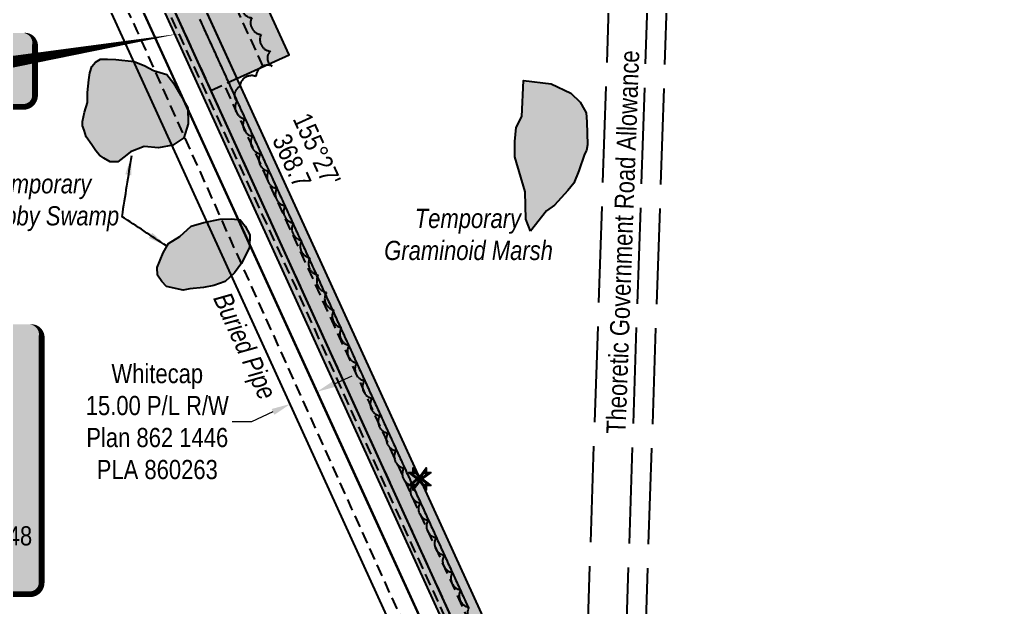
# Model space of a CAD drawing. Extents: x 347027 to 353466, y 6157949 to 6165050.
# Drawn here: x 350198 to 350711, y 6160237 to 6160543 of the extents above; entities that cross this region are included whole.
import ezdxf
from ezdxf.enums import TextEntityAlignment as Align

# ---------------------------------------------------------------- set-up
doc = ezdxf.new("R2010")
doc.units = 0
doc.header["$LTSCALE"] = 5
doc.header["$PDSIZE"] = 20
for name, pattern in [('0', [1, 1, 0]), ('foc-UNSURVEYED', [12.5, 10, -2.5]), ('HIDDEN2', [1.875, 1.25, -0.625]), ('PHANTOM', [25, 12.5, -2.5, 2.5, -2.5, 2.5, -2.5]), ('UG_PIPE', [1.875, 1.25, -0.625])]:
    doc.linetypes.add(name, pattern=pattern)
doc.layers.get('Defpoints').update_dxf_attribs({"color": 9})
for name, color, linetype in [('AS-PIPE-UG', 44, 'UG_PIPE'), ('AS-PIPE-UG-T', 44, 'Continuous'), ('AS-SURFACE IMPACT', 7, 'Continuous'), ('C-RW', 13, 'Continuous'), ('F-RW', 190, 'Continuous'), ('L-BD', 7, 'Continuous'), ('L-MON', 1, 'Continuous'), ('L-ROAD-T', 7, 'Continuous'), ('L-USEC', 7, 'foc-UNSURVEYED'), ('P-PROPOSED', 10, 'Continuous'), ('P-PROPOSED-H', 21, 'Continuous'), ('P-TEMP-BLOCKS', 250, 'Continuous'), ('P-TEMP-H', 41, 'Continuous'), ('P-TEMP_LOG DECK', 46, 'Continuous'), ('P-WORKAREA', 113, 'Continuous'), ('P-WORKAREA-H', 111, 'Continuous'), ('T-BUSH', 110, '0'), ('T-EXISTING TFA', 220, 'HIDDEN2'), ('WETLAND', 143, 'Continuous'), ('WETLAND - SWAMP - H', 8, 'PHANTOM'), ('WETLAND-T', 146, 'Continuous')]:
    doc.layers.add(name, color=color, linetype=linetype)
doc.layers.add('F-RW-T', color=190, linetype='Continuous', lineweight=9)
doc.layers.add('WETLAND MARSH -H', color=152, linetype='PHANTOM', true_color=0x005ebd)
doc.styles.add('80', font='ARIALN.TTF', dxfattribs={"height": 10})
doc.styles.add('80CG', font='ARIALN.TTF', dxfattribs={"height": 10})
doc.styles.add('80L', font='ARIALN.TTF', dxfattribs={"height": 10})
doc.styles.add('BOLD', font='ARIALNB.TTF')
doc.dimstyles.new('Compass 5 000', dxfattribs={"dimscale": 5, "dimtxt": 9, "dimasz": 2, "dimexe": 0.2, "dimexo": 0.0625, "dimgap": 0.5, "dimtad": 0, "dimtih": 1, "dimtoh": 1, "dimzin": 0, "dimdsep": 46, "dimtxsty": '80CG', "dimcen": 0.1, "dimse1": 1, "dimse2": 1, "dimclrd": 256, "dimclrt": 256, "dimaunit": 1, "dimadec": 4, "dimazin": 0, "dimtfac": 0.06, "dimtofl": 0, "dimtmove": 0, "dimatfit": 1, "dimfxl": 0.2, "dimtolj": 1, "dimtzin": 0, "dimlwd": -1, "dimarcsym": 0})

# ---------------------------------------------------------------- blocks, each defined once
blk = doc.blocks.new('*U41')
h = blk.add_hatch(color=255)
edge = h.paths.add_edge_path()
edge.add_line((-189, -71), (189, -71))
edge.add_arc((189, -65), 6, 270, 360)
edge.add_line((195, -65), (195, 63.5))
edge.add_arc((189, 63.5), 6, 0, 90)
edge.add_line((189, 69.5), (-189, 69.5))
edge.add_arc((-189, 63.5), 6, 90, 180)
edge.add_line((-195, 63.5), (-195, -65))
edge.add_arc((-189, -65), 6, 180, 270)
at = {"color": 44, "flags": 128}
blk.add_lwpolyline([(-189, -71, 3, 3, 0), (189, -71, 3, 3, 0.414214), (195, -65, 3, 3, 0), (195, 63.5, 3, 0, 0.414214), (189, 69.5, 0, 0, 0), (-189, 69.5, 0, 0, 0.414214), (-195, 63.5, 0, 0, 0), (-195, -65, 0, 3, 0.414214)], format="xyseb", close=True, dxfattribs=at)
at = {"color": 44, "style": '80'}
blk.add_attdef('ENTER_TEXT_001', (-35.99, -5), '', height=10, dxfattribs=at)
blk = doc.blocks.new('*D76')
at = {"layer": 'Defpoints', "color": 0, "transparency": 16777216}
for p in [(350339.38, 6160343.3), (350379.61, 6160291.84), (350365.75, 6160285.51)]:
    blk.add_point(p, dxfattribs=at)
at = {"layer": 'F-RW-T', "transparency": 16777216}
for p, q in [((350362.34, 6160353.78), (350371.43, 6160357.93)), ((350330.28, 6160339.15), (350319.1, 6160334.05)), ((350319.1, 6160334.05), (350309.1, 6160334.05))]:
    blk.add_line(p, q, dxfattribs=at)
for points in [[(350361.64, 6160355.29), (350363.03, 6160352.26), (350353.24, 6160349.63)], [(350329.59, 6160340.66), (350330.97, 6160337.63), (350339.38, 6160343.3)]]:
    blk.add_solid(points, dxfattribs=at)
at = {"layer": 'F-RW-T', "transparency": 16777216, "insert": (350270.02, 6160334.05), "char_height": 10, "attachment_point": 5, "style": '80CG'}
blk.add_mtext('\\A1;Whitecap\\P15.00 P/L R/W\\PPlan 862 1446\\PPLA 860263', dxfattribs=at)
blk = doc.blocks.new('TEMP')
h = blk.add_hatch(color=255)
h.dxf.hatch_style = 1
h.paths.add_polyline_path([(-1.15, -0.67), (-0.67, -0.67), (-0.67, -1.15), (0, -0.25), (0.67, -1.15), (0.67, -0.67), (1.15, -0.67), (0.25, 0), (1.15, 0.67), (0.67, 0.67), (0.67, 1.15), (0, 0.25), (-0.67, 1.15), (-0.67, 0.67), (-1.15, 0.67), (-0.25, 0)])
h = blk.add_hatch(color=1)
h.dxf.hatch_style = 1
h.paths.add_polyline_path([(-0.06, 0), (0.57, -0.85), (0.57, -0.36), (0, 0.06), (-0.85, -0.57), (-0.36, -0.57), (0.06, 0), (-0.57, 0.85), (-0.57, 0.36), (0, -0.06), (0.85, 0.57), (0.36, 0.57)])
at = {"color": 1}
for p, q in [((-0.08, 0), (0.08, 0)), ((0, 0.08), (0, -0.08))]:
    blk.add_line(p, q, dxfattribs=at)
at = {"color": 255, "flags": 128}
blk.add_lwpolyline([(-0.25, 0), (-1.15, 0.67), (-0.67, 0.67), (-0.67, 1.15), (0, 0.25), (0.67, 1.15), (0.67, 0.67), (1.15, 0.67), (0.25, 0), (1.15, -0.67), (0.67, -0.67), (0.67, -1.15), (0, -0.25), (-0.67, -1.15), (-0.67, -0.67), (-1.15, -0.67)], close=True, dxfattribs=at)
at = {"color": 1, "flags": 128}
blk.add_lwpolyline([(-0.08, 0), (-0.85, 0.57), (-0.57, 0.57), (-0.57, 0.85), (0, 0.08), (0.57, 0.85), (0.57, 0.57), (0.85, 0.57), (0.08, 0), (0.85, -0.57), (0.57, -0.57), (0.57, -0.85), (0, -0.08), (-0.57, -0.85), (-0.57, -0.57), (-0.85, -0.57)], close=True, dxfattribs=at)
blk = doc.blocks.new('*U201')
h = blk.add_hatch(color=111)
edge = h.paths.add_edge_path()
edge.add_line((-26.5, -20), (26.5, -20))
edge.add_arc((26.5, -14), 6, 270, 360)
edge.add_line((32.5, -14), (32.5, 12.5))
edge.add_arc((26.5, 12.5), 6, 0, 90)
edge.add_line((26.5, 18.5), (-26.5, 18.5))
edge.add_arc((-26.5, 12.5), 6, 90, 180)
edge.add_line((-32.5, 12.5), (-32.5, -14))
edge.add_arc((-26.5, -14), 6, 180, 270)
at = {"flags": 128}
blk.add_lwpolyline([(107.53, 18.07, 0, 7.5, 0), (0, 0, 0, 0, 0)], format="xyseb", dxfattribs=at)
at = {"color": 250, "flags": 128}
blk.add_lwpolyline([(-26.5, -20, 3, 3, 0), (26.5, -20, 3, 3, 0.414214), (32.5, -14, 3, 3, 0), (32.5, 12.5, 3, 0, 0.414214), (26.5, 18.5, 0, 0, 0), (-26.5, 18.5, 0, 0, 0.414214), (-32.5, 12.5, 0, 0, 0), (-32.5, -14, 0, 3, 0.414214)], format="xyseb", close=True, dxfattribs=at)
at = {"color": 250}
for tag, p, height, style in [('TEMP_AREA_W1_001', (-9.21, 2.24), 12, 'BOLD'), ('ENTER_TEXT_001', (-30.66, -12.47), 9, '80')]:
    blk.add_attdef(tag, p, '', height=height, dxfattribs=dict(at, style=style))

msp = doc.modelspace()

# ---------------------------------------------------------------- hatches: boundary and pattern name
at = {"layer": 'P-PROPOSED-H'}
h = msp.add_hatch(color=256, dxfattribs=at)
h.dxf.hatch_style = 1
h.paths.add_polyline_path([(349071.588, 6164537.694), (349086.575, 6164537.171), (349067.314, 6163985.307), (349085.005, 6163919), (349074.357, 6163607.538), (349069.582, 6163389.634), (349063.657, 6163274.078), (349041.711, 6163211.971), (349031.091, 6162819.545), (349019.053, 6162769.819), (349000.85, 6162239.091), (348984.963, 6162181.488), (349042.785, 6162018.632), (349032.946, 6161574.903), (349373.228, 6160914.377), (349533.941, 6160881.02), (349622.67, 6160762.612), (349747.609, 6160761.905), (349747.777, 6160766.903), (350146.773, 6160764.643), (350196.848, 6160654.939), (350246.79, 6160654.571), (350406.69, 6160304.187), (350602.109, 6159876.003), (350612.691, 6159864.849), (350870.169, 6159300.714), (351063.137, 6158877.92), (351095.812, 6158809.66), (351136.641, 6158724.366), (351202.148, 6158592.506), (351209.757, 6158577.19), (351214.263, 6158567.999), (351285.68, 6158421.816), (351300.183, 6158379.243), (351284.161, 6158379.77), (351271.791, 6158416.084), (351212.911, 6158501.531), (351199.18, 6158531.605), (351197.229, 6158568.702), (351081.021, 6158802.618), (350856.526, 6159294.487), (350600.089, 6159856.344), (350589.506, 6159867.498), (350393.255, 6160298.066), (350237.261, 6160639.645), (350187.153, 6160640.014), (350137.389, 6160749.7), (349762.275, 6160751.824), (349762.107, 6160746.826), (349615.136, 6160747.659), (349525.341, 6160867.49), (349363.174, 6160901.148), (349017.87, 6161571.424), (349027.731, 6162016.21), (348969.25, 6162180.921), (348985.923, 6162241.373), (349004.119, 6162771.861), (349016.143, 6162821.534), (349026.784, 6163214.739), (349048.792, 6163277.021), (349054.595, 6163390.182), (349059.366, 6163607.958), (349069.942, 6163917.287), (349052.25, 6163983.598), (349071.588, 6164537.694), (349086.575, 6164537.171)])
at = {"layer": 'P-TEMP-H'}
h = msp.add_hatch(color=256, dxfattribs=at)
h.dxf.hatch_style = 1
h.paths.add_polyline_path([(350311.468, 6160512.805), (350338.675, 6160525.23), (350313.757, 6160579.795), (350286.594, 6160567.39)])
at = {"layer": 'P-WORKAREA-H'}
h = msp.add_hatch(color=256, dxfattribs=at)
h.dxf.hatch_style = 1
h.paths.add_polyline_path([(350206.162, 6160634.875), (350234.048, 6160634.646), (350585.304, 6159864.664), (350590.851, 6159858.818), (350591.826, 6159858.767), (350600.089, 6159856.344), (350589.506, 6159867.498), (350237.261, 6160639.645), (350203.872, 6160639.891)])
at = {"layer": 'WETLAND - SWAMP - H', "transparency": 33554483}
h = msp.add_hatch(color=256, dxfattribs=at)
h.dxf.hatch_style = 1
h.paths.add_polyline_path([(350263.255, 6160477.339), (350256.165, 6160474.553), (350254.2, 6160473.063), (350249.428, 6160469.484), (350245.416, 6160469.368), (350242.206, 6160471.283), (350239.864, 6160472.936), (350238.079, 6160475.179), (350235.982, 6160478.274), (350232.992, 6160482.489), (350232.033, 6160485.903), (350231.108, 6160488.171), (350231.042, 6160490.463), (350232.047, 6160495.368), (350233.626, 6160500.289), (350233.764, 6160505.456), (350234.434, 6160512.071), (350234.9, 6160515.813), (350235.955, 6160518.998), (350237.895, 6160521.349), (350240.432, 6160522.856), (350244.158, 6160522.963), (350248.464, 6160522.801), (350257.962, 6160521.64), (350263.473, 6160519.505), (350268.132, 6160517.058), (350275.076, 6160514.964), (350278.655, 6160510.191), (350282.276, 6160503.986), (350285.904, 6160497.494), (350286.144, 6160489.184), (350283.771, 6160481.946), (350278.148, 6160478.055), (350270.73, 6160476.694)])
h = msp.add_hatch(color=256, dxfattribs=at)
h.dxf.hatch_style = 1
h.paths.add_polyline_path([(350281.812, 6160430.552), (350287.681, 6160435.884), (350294.222, 6160437.793), (350302.778, 6160439.474), (350308.795, 6160439.647), (350313.11, 6160439.198), (350315.789, 6160435.834), (350318.213, 6160431.315), (350318.108, 6160425.002), (350314.041, 6160416.855), (350310.178, 6160411.581), (350305.431, 6160407.142), (350299.471, 6160404.963), (350294.051, 6160403.946), (350286.903, 6160403.166), (350283.481, 6160402.494), (350274.818, 6160404.539), (350272.451, 6160407.052), (350270.06, 6160410.424), (350269.944, 6160414.436), (350273.168, 6160421.986), (350275.893, 6160426.94)])
at = {"layer": 'WETLAND MARSH -H', "transparency": 33554483}
h = msp.add_hatch(color=256, dxfattribs=at)
h.dxf.hatch_style = 1
h.paths.add_polyline_path([(350464.426, 6160433.236), (350461.951, 6160439.474), (350461.538, 6160453.802), (350456.138, 6160472.002), (350456.193, 6160480.034), (350456.846, 6160487.223), (350459.833, 6160493.045), (350460.729, 6160511.713), (350475.115, 6160510.12), (350485.293, 6160505.251), (350490.305, 6160500.52), (350492.427, 6160496.566), (350493.336, 6160494.871), (350493.755, 6160490.294), (350494.102, 6160478.259), (350493.611, 6160475.377), (350492.523, 6160473.338), (350489.619, 6160464.65), (350486.935, 6160458.263), (350483.89, 6160454.447), (350476.941, 6160446.79), (350472.725, 6160443.8)])

# ---------------------------------------------------------------- linework, layer by layer
at = {"layer": 'AS-PIPE-UG', "flags": 128}
for points in [[(350606.233, 6159822.139), (350581.856, 6159876.103), (350566.294, 6159911.063), (350525.485, 6160000.319), (350489.242, 6160081.675), (350451.621, 6160162.819), (350393.162, 6160290.907), (350342.291, 6160403.923), (350307.912, 6160478.514), (350271.854, 6160556.687), (350225.734, 6160657.228), (350183.694, 6160750.235), (350178.989, 6160760.653), (350176.652, 6160765.131), (350174.165, 6160767.084), (350169.149, 6160767.253), (350159.026, 6160766.921), (350131.252, 6160766.156), (350038.434, 6160766.884), (349962.199, 6160767.153), (349911.572, 6160767.319), (349821.111, 6160768.301), (349768.205, 6160768.17), (349704.173, 6160766.324), (349645.277, 6160766.557), (349615.536, 6160766.894), (349602.678, 6160766.995), (349595.354, 6160767.123), (349591.057, 6160767.235), (349585.535, 6160768.048), (349582.122, 6160772.777), (349574.905, 6160783.175), (349560.098, 6160802.908), (349541.923, 6160826.232), (349527.078, 6160845.883), (349522.007, 6160852.699), (349517.984, 6160857.478), (349509.628, 6160859.383), (349501.753, 6160861.328), (349458.035, 6160870.269), (349397.689, 6160882.358), (349372.382, 6160887.911), (349363.03, 6160889.734), (349359.052, 6160890.461), (349355.841, 6160893.738), (349350.972, 6160902.952), (349326.169, 6160951.045), (349297.167, 6161008.625), (349263.323, 6161077.612), (349237.273, 6161132.678), (349206.647, 6161191.52), (349124.944, 6161351.368), (349033.772, 6161527.891), (349019.97, 6161555.459), (349012.16, 6161570.787), (349010.934, 6161579.501), (349012.873, 6161640.399), (349016.169, 6161754.347), (349018.203, 6161852.355), (349019.66, 6161927.098), (349021.134, 6162005.991), (349020.773, 6162015.835), (349016.857, 6162029.396), (348976.215, 6162143.455), (348970.748, 6162158.469), (348968.334, 6162166.274), (348964.911, 6162175.797), (348964.201, 6162182.671), (348966.936, 6162196.511), (348979.042, 6162236.427), (348979.873, 6162248.389), (348980.402, 6162266.585), (348981.091, 6162296.204), (348982.412, 6162332.921), (348996.658, 6162748.658), (348994.563, 6162773.577), (348996.214, 6162780.969), (348998.701, 6162789.867), (349000.157, 6162796.317), (349009.301, 6162832.048), (349010.858, 6162838.707), (349012.97, 6162849.73), (349016.052, 6162901.998), (349018.784, 6163063.771), (349022.035, 6163145.951), (349025.679, 6163219.387), (349026.925, 6163230.185), (349029.068, 6163235.561), (349033.709, 6163247.646), (349038.683, 6163261.26), (349043.091, 6163274.224), (349044.189, 6163284.381), (349045.101, 6163310.608), (349048.614, 6163392.995), (349052.321, 6163534.578), (349055.417, 6163647.465), (349059.034, 6163750.988), (349061.617, 6163816.331), (349060.481, 6163826.642), (349058.231, 6163843.244), (349056.507, 6163864.63), (349059.206, 6163928.427), (349055.245, 6163953.174), (349047.717, 6163973.031), (349047.366, 6163984.451), (349047.801, 6164003.503), (349048.981, 6164029.197), (349049.861, 6164060.916), (349053.619, 6164118.51), (349056.581, 6164219.829), (349059.451, 6164307.086), (349063.279, 6164397.644), (349064.376, 6164460.371), (349063.394, 6164486.11)], [(350087.781, 6160907.06), (350148.632, 6160782.437), (350167.089, 6160735.805), (350259.372, 6160537.734), (350318.794, 6160404.908), (350371.062, 6160289.011), (350432.423, 6160152.889), (350498.822, 6160011.45), (350561.886, 6159869.689), (350588.768, 6159811.79), (351156.225, 6158586.57), (351162.181, 6158572.518)]]:
    msp.add_lwpolyline(points, dxfattribs=at)
at = {"layer": 'C-RW', "flags": 128}
msp.add_lwpolyline([(349747.777, 6160766.903), (350163.319, 6160764.55), (350379.614, 6160291.836), (350576.901, 6159858.996), (350587.486, 6159847.839), (351067.481, 6158796.167), (351182.417, 6158564.812), (351184.354, 6158527.97), (351199.816, 6158494.106), (351258.264, 6158409.284), (351268.139, 6158380.296), (351284.161, 6158379.77), (351271.791, 6158416.084), (351212.911, 6158501.531), (351199.18, 6158531.605), (351197.229, 6158568.702), (351081.021, 6158802.618), (350600.089, 6159856.344), (350589.506, 6159867.498), (350393.255, 6160298.066), (350175.686, 6160774.477), (349592.622, 6160777.779)], dxfattribs=at)
at = {"layer": 'F-RW', "flags": 128}
for points in [[(350566.53, 6159845.046), (350142.198, 6160774.667), (350137.623, 6160784.688), (350115.357, 6160834.134), (350070.343, 6160932.763)], [(350087.144, 6160932.207), (350132.201, 6160833.577), (350150.48, 6160792.646), (350488.18, 6160053.646), (350583.414, 6159844.18)]]:
    msp.add_lwpolyline(points, dxfattribs=at)
at = {"layer": 'L-USEC'}
for p, q in [((350514.208, 6160820.958), (350486.928, 6160016.741)), ((350534.313, 6160820.276), (350507.033, 6160016.059)), ((350544.371, 6160819.935), (350517.091, 6160015.718))]:
    msp.add_line(p, q, dxfattribs=at)
at = {"layer": 'P-PROPOSED', "flags": 128}
for points in [[(349747.777, 6160766.903), (350146.773, 6160764.643), (350196.848, 6160654.939), (350246.79, 6160654.571), (350406.69, 6160304.187), (350602.109, 6159876.003)], [(350589.506, 6159867.498), (350393.255, 6160298.066), (350237.261, 6160639.645), (350187.153, 6160640.014), (350137.389, 6160749.7), (349762.275, 6160751.824)]]:
    msp.add_lwpolyline(points, dxfattribs=at)
at = {"layer": 'P-PROPOSED'}
msp.add_polyline3d([(350292.035, 6160543.772, 916.311), (350292.45, 6160542.864, 916.427), (350292.864, 6160541.956, 916.518), (350293.279, 6160541.047, 916.586), (350293.694, 6160540.139, 916.681), (350294.109, 6160539.231, 916.781), (350294.523, 6160538.323, 916.833), (350294.938, 6160537.415, 916.877), (350295.353, 6160536.507, 916.896), (350295.768, 6160535.599, 916.939), (350296.182, 6160534.69, 916.995), (350296.597, 6160533.782, 917.044), (350297.012, 6160532.874, 917.134), (350297.426, 6160531.966, 917.215), (350297.841, 6160531.058, 917.247), (350298.256, 6160530.15, 917.295), (350298.671, 6160529.241, 917.312), (350299.085, 6160528.333, 917.317), (350299.5, 6160527.425, 917.309), (350299.915, 6160526.517, 917.3), (350300.33, 6160525.609, 917.315), (350300.744, 6160524.701, 917.356), (350301.159, 6160523.793, 917.328), (350301.574, 6160522.884, 917.29), (350301.988, 6160521.976, 917.244), (350302.403, 6160521.068, 917.182), (350302.818, 6160520.16, 917.107), (350303.233, 6160519.252, 917.029), (350303.647, 6160518.344, 916.962), (350304.062, 6160517.436, 916.886), (350304.477, 6160516.527, 916.803), (350304.892, 6160515.619, 916.738), (350305.306, 6160514.711, 916.727), (350305.721, 6160513.803, 916.669), (350306.136, 6160512.895, 916.603), (350306.55, 6160511.987, 916.553), (350306.965, 6160511.078, 916.495), (350307.38, 6160510.17, 916.454), (350307.795, 6160509.262, 916.44), (350308.209, 6160508.354, 916.38), (350308.624, 6160507.446, 916.264), (350309.039, 6160506.538, 916.215), (350309.454, 6160505.63, 916.158), (350309.868, 6160504.721, 916.122), (350310.283, 6160503.813, 916.031), (350310.698, 6160502.905, 915.932), (350311.112, 6160501.997, 915.883), (350311.527, 6160501.089, 915.819), (350311.942, 6160500.181, 915.716), (350312.357, 6160499.273, 915.652), (350312.771, 6160498.364, 915.591), (350313.186, 6160497.456, 915.645), (350313.601, 6160496.548, 915.619), (350314.016, 6160495.64, 915.661), (350314.43, 6160494.732, 915.735), (350314.845, 6160493.824, 915.795), (350315.26, 6160492.916, 915.822), (350315.674, 6160492.007, 915.85), (350316.089, 6160491.099, 915.872), (350316.504, 6160490.191, 915.856), (350316.919, 6160489.283, 915.85), (350317.333, 6160488.375, 915.848), (350317.748, 6160487.467, 915.907), (350318.163, 6160486.558, 915.963), (350318.578, 6160485.65, 915.981), (350318.992, 6160484.742, 915.98), (350319.407, 6160483.834, 915.994), (350319.822, 6160482.926, 915.98), (350320.236, 6160482.018, 916.001), (350320.651, 6160481.11, 916.037), (350321.066, 6160480.201, 916.044), (350321.481, 6160479.293, 916.103), (350321.895, 6160478.385, 916.146), (350322.31, 6160477.477, 916.117), (350322.725, 6160476.569, 916.097), (350323.14, 6160475.661, 916.067), (350323.554, 6160474.753, 916.032), (350323.969, 6160473.844, 916.016), (350324.384, 6160472.936, 915.992), (350324.799, 6160472.028, 915.969), (350325.213, 6160471.12, 915.92), (350325.628, 6160470.212, 915.818), (350326.043, 6160469.304, 915.688), (350326.457, 6160468.395, 915.637), (350326.872, 6160467.487, 915.6), (350327.287, 6160466.579, 915.522), (350327.702, 6160465.671, 915.354), (350328.116, 6160464.763, 915.142), (350328.531, 6160463.855, 914.885), (350328.946, 6160462.947, 914.629), (350329.361, 6160462.038, 914.405), (350329.775, 6160461.13, 914.21), (350330.19, 6160460.222, 914.033), (350330.605, 6160459.314, 913.893), (350331.019, 6160458.406, 913.87), (350331.434, 6160457.498, 913.773), (350331.849, 6160456.59, 913.634), (350332.264, 6160455.681, 913.576), (350332.678, 6160454.773, 913.531), (350333.093, 6160453.865, 913.454), (350333.508, 6160452.957, 913.434), (350333.923, 6160452.049, 913.433), (350334.337, 6160451.141, 913.406), (350334.752, 6160450.233, 913.405), (350335.167, 6160449.324, 913.46), (350335.581, 6160448.416, 913.508), (350335.996, 6160447.508, 913.564), (350336.411, 6160446.6, 913.671), (350336.826, 6160445.692, 913.797), (350337.24, 6160444.784, 913.857), (350337.655, 6160443.875, 913.909), (350338.07, 6160442.967, 913.985), (350338.485, 6160442.059, 914.052), (350338.899, 6160441.151, 914.124), (350339.314, 6160440.243, 914.297), (350339.729, 6160439.335, 914.405), (350340.143, 6160438.427, 914.531), (350340.558, 6160437.518, 914.682), (350340.973, 6160436.61, 914.832), (350341.388, 6160435.702, 915.032), (350341.802, 6160434.794, 915.22), (350342.217, 6160433.886, 915.371), (350342.632, 6160432.978, 915.527), (350343.047, 6160432.07, 915.662), (350343.461, 6160431.161, 915.771), (350343.876, 6160430.253, 915.893), (350344.291, 6160429.345, 915.992), (350344.705, 6160428.437, 916.045), (350345.12, 6160427.529, 916.098), (350345.535, 6160426.621, 916.154), (350345.95, 6160425.712, 916.155), (350346.364, 6160424.804, 916.17), (350346.779, 6160423.896, 916.208), (350347.194, 6160422.988, 916.194), (350347.609, 6160422.08, 916.147), (350348.023, 6160421.172, 916.114), (350348.438, 6160420.264, 916.116), (350348.853, 6160419.355, 916.134), (350349.267, 6160418.447, 916.151), (350349.682, 6160417.539, 916.112), (350350.097, 6160416.631, 916.069), (350350.512, 6160415.723, 916.074), (350350.926, 6160414.815, 916.066), (350351.341, 6160413.907, 916.068), (350351.756, 6160412.998, 916.092), (350352.171, 6160412.09, 916.155), (350352.585, 6160411.182, 916.181), (350353, 6160410.274, 916.142), (350353.415, 6160409.366, 916.114), (350353.829, 6160408.458, 916.101), (350354.244, 6160407.55, 916.068), (350354.659, 6160406.641, 916.056), (350355.074, 6160405.733, 916.021), (350355.488, 6160404.825, 916.047), (350355.903, 6160403.917, 916.086), (350356.318, 6160403.009, 916.095), (350356.733, 6160402.101, 916.103), (350357.147, 6160401.192, 916.051), (350357.562, 6160400.284, 915.958), (350357.977, 6160399.376, 915.841), (350358.391, 6160398.468, 915.814), (350358.806, 6160397.56, 915.733), (350359.221, 6160396.652, 915.69), (350359.636, 6160395.744, 915.665), (350360.05, 6160394.835, 915.655), (350360.465, 6160393.927, 915.664), (350360.88, 6160393.019, 915.68), (350361.295, 6160392.111, 915.692), (350361.709, 6160391.203, 915.661), (350362.124, 6160390.295, 915.688), (350362.539, 6160389.387, 915.644), (350362.953, 6160388.478, 915.637), (350363.368, 6160387.57, 915.644), (350363.783, 6160386.662, 915.655), (350364.198, 6160385.754, 915.656), (350364.612, 6160384.846, 915.623), (350365.027, 6160383.938, 915.572), (350365.442, 6160383.029, 915.578), (350365.857, 6160382.121, 915.582), (350366.271, 6160381.213, 915.59), (350366.686, 6160380.305, 915.617), (350367.101, 6160379.397, 915.558), (350367.515, 6160378.489, 915.569), (350367.93, 6160377.581, 915.58), (350368.345, 6160376.672, 915.563), (350368.76, 6160375.764, 915.534), (350369.174, 6160374.856, 915.522), (350369.589, 6160373.948, 915.535), (350370.004, 6160373.04, 915.519), (350370.419, 6160372.132, 915.494), (350370.833, 6160371.224, 915.502), (350371.248, 6160370.315, 915.529), (350371.663, 6160369.407, 915.541), (350372.077, 6160368.499, 915.549), (350372.492, 6160367.591, 915.56), (350372.907, 6160366.683, 915.563), (350373.322, 6160365.775, 915.588), (350373.736, 6160364.867, 915.575), (350374.151, 6160363.958, 915.595), (350374.566, 6160363.05, 915.595), (350374.981, 6160362.142, 915.57), (350375.395, 6160361.234, 915.597), (350375.81, 6160360.326, 915.665), (350376.225, 6160359.418, 915.64), (350376.64, 6160358.509, 915.623), (350377.054, 6160357.601, 915.616), (350377.469, 6160356.693, 915.637), (350377.884, 6160355.785, 915.664), (350378.298, 6160354.877, 915.683), (350378.713, 6160353.969, 915.699), (350379.128, 6160353.061, 915.729), (350379.543, 6160352.152, 915.724), (350379.957, 6160351.244, 915.722), (350380.372, 6160350.336, 915.751), (350380.787, 6160349.428, 915.782), (350381.202, 6160348.52, 915.752), (350381.616, 6160347.612, 915.739), (350382.031, 6160346.704, 915.774), (350382.446, 6160345.795, 915.814), (350382.86, 6160344.887, 915.833), (350383.275, 6160343.979, 915.843), (350383.69, 6160343.071, 915.829), (350384.105, 6160342.163, 915.762), (350384.519, 6160341.255, 915.756), (350384.934, 6160340.347, 915.805), (350385.349, 6160339.438, 915.864), (350385.764, 6160338.53, 915.875), (350386.178, 6160337.622, 915.869), (350386.593, 6160336.714, 915.87), (350387.008, 6160335.806, 915.889), (350387.422, 6160334.898, 915.883), (350387.837, 6160333.989, 915.895), (350388.252, 6160333.081, 915.93), (350388.667, 6160332.173, 915.963), (350389.081, 6160331.265, 915.989), (350389.496, 6160330.357, 915.993), (350389.911, 6160329.449, 916.03), (350390.326, 6160328.541, 916), (350390.74, 6160327.632, 915.971), (350391.155, 6160326.724, 915.917), (350391.57, 6160325.816, 915.918), (350391.984, 6160324.908, 915.93), (350392.399, 6160324, 915.884), (350392.814, 6160323.092, 915.869), (350393.229, 6160322.184, 915.843), (350393.643, 6160321.275, 915.805), (350394.058, 6160320.367, 915.816), (350394.473, 6160319.459, 915.882), (350394.888, 6160318.551, 915.91), (350395.302, 6160317.643, 915.955), (350395.717, 6160316.735, 915.954), (350396.132, 6160315.826, 915.984), (350396.546, 6160314.918, 916.05), (350396.961, 6160314.01, 916.093), (350397.376, 6160313.102, 916.105), (350397.791, 6160312.194, 916.127), (350398.205, 6160311.286, 916.103), (350398.62, 6160310.378, 916.064), (350399.035, 6160309.469, 916.087), (350399.45, 6160308.561, 916.101), (350399.864, 6160307.653, 916.154), (350400.279, 6160306.745, 916.122), (350400.694, 6160305.837, 916.107), (350401.108, 6160304.929, 916.129), (350401.523, 6160304.021, 916.138), (350401.938, 6160303.112, 916.165), (350402.353, 6160302.204, 916.101), (350402.767, 6160301.295, 916.065), (350403.181, 6160300.386, 916.098), (350403.596, 6160299.477, 916.139), (350404.01, 6160298.568, 916.137), (350404.424, 6160297.659, 916.117), (350404.839, 6160296.75, 916.11), (350405.253, 6160295.841, 916.061), (350405.667, 6160294.932, 915.983), (350406.081, 6160294.023, 915.936), (350406.496, 6160293.114, 915.866), (350406.91, 6160292.205, 915.858), (350407.324, 6160291.296, 915.914), (350407.739, 6160290.387, 915.918), (350408.153, 6160289.478, 915.926), (350408.567, 6160288.569, 915.949), (350408.982, 6160287.66, 915.951), (350409.396, 6160286.752, 915.939), (350409.81, 6160285.843, 915.906), (350410.225, 6160284.934, 915.897), (350410.639, 6160284.025, 915.9), (350411.053, 6160283.116, 915.911), (350411.468, 6160282.207, 915.945), (350411.882, 6160281.298, 915.992), (350412.296, 6160280.389, 915.941), (350412.71, 6160279.48, 916.025), (350413.125, 6160278.571, 916.04), (350413.539, 6160277.662, 916.018), (350413.953, 6160276.753, 915.944), (350414.368, 6160275.844, 915.911), (350414.782, 6160274.935, 915.911), (350415.196, 6160274.026, 915.921), (350415.611, 6160273.117, 915.964), (350416.025, 6160272.208, 916.044), (350416.439, 6160271.299, 916.111), (350416.854, 6160270.39, 916.141), (350417.268, 6160269.481, 916.134), (350417.682, 6160268.572, 916.066), (350418.096, 6160267.663, 916.051), (350418.511, 6160266.754, 916.061), (350418.925, 6160265.845, 916.063), (350419.339, 6160264.936, 916.037), (350419.754, 6160264.027, 916.017), (350420.168, 6160263.118, 916.008), (350420.582, 6160262.209, 915.974), (350420.997, 6160261.3, 915.911), (350421.411, 6160260.391, 915.922), (350421.825, 6160259.482, 915.892), (350422.24, 6160258.573, 915.862), (350422.654, 6160257.664, 915.851), (350423.068, 6160256.755, 915.842), (350423.483, 6160255.846, 915.814), (350423.897, 6160254.937, 915.773), (350424.311, 6160254.028, 915.781), (350424.725, 6160253.119, 915.767), (350425.14, 6160252.21, 915.735), (350425.554, 6160251.301, 915.669), (350425.968, 6160250.392, 915.64), (350426.383, 6160249.483, 915.709), (350426.797, 6160248.574, 915.749), (350427.211, 6160247.665, 915.72), (350427.626, 6160246.756, 915.742), (350428.04, 6160245.847, 915.77), (350428.454, 6160244.938, 915.763), (350428.869, 6160244.029, 915.743), (350429.283, 6160243.12, 915.729), (350429.697, 6160242.211, 915.731), (350430.112, 6160241.302, 915.766), (350430.526, 6160240.393, 915.811), (350430.94, 6160239.484, 915.788), (350431.354, 6160238.575, 915.829), (350431.769, 6160237.666, 915.826), (350432.183, 6160236.757, 915.746)], dxfattribs=at)
at = {"layer": 'P-TEMP_LOG DECK'}
msp.add_lwpolyline([(350311.468, 6160512.805), (350338.675, 6160525.23), (350313.757, 6160579.795), (350286.594, 6160567.39)], close=True, dxfattribs=at)
at = {"layer": 'P-WORKAREA', "flags": 128}
msp.add_lwpolyline([(350206.162, 6160634.875), (350234.048, 6160634.646), (350585.304, 6159864.664), (350590.851, 6159858.818), (350591.826, 6159858.767), (350600.089, 6159856.344), (350589.506, 6159867.498), (350237.261, 6160639.645), (350203.872, 6160639.891)], close=True, dxfattribs=at)
at = {"layer": 'T-BUSH', "flags": 128}
msp.add_lwpolyline([(350257.157, 6160772.292, 0.5205671), (350247.175, 6160771.677, 0.5205671), (350237.194, 6160771.062, 0.5205671), (350231.852, 6160763.948, 0.5205671), (350226.769, 6160756.541, 0.5205671), (350217.978, 6160755.587, 0.5205671), (350222.705, 6160746.774, 0.5205671), (350227.432, 6160737.962, 0.5205671), (350228.166, 6160729.858, 0.5205671), (350220.696, 6160723.21, 0.5205671), (350214.241, 6160716.337, 0.5205671), (350218.205, 6160707.156, 0.5205671), (350222.17, 6160697.975, 0.5205671), (350226.271, 6160688.856, 0.5205671), (350230.49, 6160679.79, 0.5205671), (350234.709, 6160670.723, 0.5205671), (350238.928, 6160661.657, 0.5205671), (350243.147, 6160652.591, 0.5205671), (350247.366, 6160643.524, 0.5205671), (350251.585, 6160634.458, 0.5205671), (350255.805, 6160625.391, 0.5205671), (350260.024, 6160616.325, 0.5205671), (350264.243, 6160607.259, 0.5205671), (350268.462, 6160598.192, 0.5205671), (350272.681, 6160589.126, 0.5205671), (350276.9, 6160580.059, 0.5205671), (350281.119, 6160570.993, 0.5205671), (350289.273, 6160572.098, 0.5205671), (350298.495, 6160575.966, 0.5205671), (350304.553, 6160570.655, 0.5205671), (350309.432, 6160561.926, 0.5205671), (350314.312, 6160553.198, 0.5205671), (350319.192, 6160544.469, 0.5205671), (350324.071, 6160535.74, 0.5205671), (350328.951, 6160527.012, 0.5205671), (350329.798, 6160519.289, 0.5205671), (350321.391, 6160513.874, 0.5205671), (350312.984, 6160508.459, 0.5205671), (350311.44, 6160501.002, 0.5205671), (350315.518, 6160491.871, 0.5205671), (350319.597, 6160482.74, 0.5205671), (350323.675, 6160473.61, 0.5205671), (350327.947, 6160464.569, 0.5205671), (350332.261, 6160455.547, 0.5205671), (350336.576, 6160446.526, 0.5205671), (350340.89, 6160437.504, 0.5205671), (350345.204, 6160428.483, 0.5205671), (350349.518, 6160419.461, 0.5205671), (350353.833, 6160410.44, 0.5205671), (350358.085, 6160401.39, 0.5205671), (350362.032, 6160392.202, 0.5205671), (350365.978, 6160383.014, 0.5205671), (350369.925, 6160373.825, 0.5205671), (350373.871, 6160364.637, 0.5205671), (350377.818, 6160355.449, 0.5205671), (350381.764, 6160346.261, 0.5205671), (350385.865, 6160337.141, 0.5205671), (350390.056, 6160328.062, 0.5205671), (350394.248, 6160318.983, 0.5205671), (350398.439, 6160309.903, 0.5205671), (350402.631, 6160300.824, 0.5205671), (350406.822, 6160291.745, 0.5205671), (350411.013, 6160282.666, 0.5205671), (350415.205, 6160273.586, 0.5205671), (350419.396, 6160264.507, 0.5205671), (350423.682, 6160255.473, 0.5205671), (350427.999, 6160246.452, 0.5205671), (350432.315, 6160237.432, 0.5205671), (350436.632, 6160228.411, 0.5205671), (350440.949, 6160219.391, 0.5205671), (350445.265, 6160210.371, 0.5205671), (350449.582, 6160201.35, 0.5205671), (350453.899, 6160192.33, 0.5205671), (350458.215, 6160183.31, 0.5205671), (350462.532, 6160174.289, 0.5205671), (350466.848, 6160165.269, 0.5205671), (350471.165, 6160156.249, 0.5205671), (350475.828, 6160147.984, 0.5205671), (350485.48, 6160150.601, 0.5205671), (350494.749, 6160152.242, 0.5205671), (350500.048, 6160143.761, 0.5205671), (350505.347, 6160135.28, 0.5205671), (350510.646, 6160126.8, 0.5205671), (350515.945, 6160118.319, 0.5205671), (350520.91, 6160109.725, 0.5205671), (350521.901, 6160099.774, 0.5205671), (350522.406, 6160089.91, 0.5205671), (350518.022, 6160080.922, 0.5205671), (350519.137, 6160071.819, 0.5205671), (350523.141, 6160062.656, 0.5205671), (350527.145, 6160053.492, 0.5205671), (350531.149, 6160044.329, 0.5205671), (350535.154, 6160035.166, 0.5205671), (350539.158, 6160026.003, 0.5205671), (350541.389, 6160017.099, 0.5205671), (350538.176, 6160008.934, 0.5205671), (350541.846, 6159999.632, 0.5205671), (350545.517, 6159990.33, 0.5205671), (350549.187, 6159981.028, 0.5205671), (350552.857, 6159971.726, 0.5205671), (350556.893, 6159962.58, 0.5205671), (350561.09, 6159953.504, 0.5205671), (350565.287, 6159944.427, 0.5205671), (350569.484, 6159935.351, 0.5205671), (350573.682, 6159926.274, 0.5205671), (350577.879, 6159917.198, 0.5205671), (350582.076, 6159908.121, 0.5205671), (350586.273, 6159899.044, 0.5205671), (350590.47, 6159889.968, 0.5205671), (350596.551, 6159885.504, 0.5205671), (350605.901, 6159889.05, 0.5205671), (350613.563, 6159887.587, 0.5205671), (350618.86, 6159879.105, 0.5205671), (350624.157, 6159870.624, 0.5205671), (350629.454, 6159862.142, 0.5205671), (350634.751, 6159853.66, 0.5205671), (350642.591, 6159848.44, 0.5205671), (350652.109, 6159845.374, 0.5205671), (350662.058, 6159844.449, 0.5205671), (350672.022, 6159843.601, 0.5205671), (350681.986, 6159842.753, 0.5205671), (350691.95, 6159841.906, 0.5205671), (350698.041, 6159841.387, 0.5205671)], format="xyb", dxfattribs=at)
at = {"layer": 'T-EXISTING TFA'}
msp.add_lwpolyline([(350297.923, 6160506.617), (350325.205, 6160519.077), (350300.287, 6160573.641), (350273.004, 6160561.182)], close=True, dxfattribs=at)
at = {"layer": 'T-EXISTING TFA', "flags": 128}
msp.add_lwpolyline([(350297.997, 6160506.651), (350304.724, 6160509.724), (350472.798, 6160141.354), (350466.081, 6160138.287)], close=True, dxfattribs=at)
at = {"layer": 'WETLAND'}
for points in [[(350263.255, 6160477.339), (350256.165, 6160474.553), (350254.2, 6160473.063), (350249.428, 6160469.484), (350245.416, 6160469.368), (350242.206, 6160471.283), (350239.864, 6160472.936), (350238.079, 6160475.179), (350235.982, 6160478.274), (350232.992, 6160482.489), (350232.033, 6160485.903), (350231.108, 6160488.171), (350231.042, 6160490.463), (350232.047, 6160495.368), (350233.626, 6160500.289), (350233.764, 6160505.456), (350234.434, 6160512.071), (350234.9, 6160515.813), (350235.955, 6160518.998), (350237.895, 6160521.349), (350240.432, 6160522.856), (350244.158, 6160522.963), (350248.464, 6160522.801), (350257.962, 6160521.64), (350263.473, 6160519.505), (350268.132, 6160517.058), (350275.076, 6160514.964), (350278.655, 6160510.191), (350282.276, 6160503.986), (350285.904, 6160497.494), (350286.144, 6160489.184), (350283.771, 6160481.946), (350278.148, 6160478.055), (350270.73, 6160476.694), (350263.255, 6160477.339)], [(350464.426, 6160433.236), (350461.951, 6160439.474), (350461.538, 6160453.802), (350456.138, 6160472.002), (350456.193, 6160480.034), (350456.846, 6160487.223), (350459.833, 6160493.045), (350460.729, 6160511.713), (350475.115, 6160510.12), (350485.293, 6160505.251), (350490.305, 6160500.52), (350492.427, 6160496.566), (350493.336, 6160494.871), (350493.755, 6160490.294), (350494.102, 6160478.259), (350493.611, 6160475.377), (350492.523, 6160473.338), (350489.619, 6160464.65), (350486.935, 6160458.263), (350483.89, 6160454.447), (350476.941, 6160446.79), (350472.725, 6160443.8), (350464.426, 6160433.236)], [(350281.812, 6160430.552), (350287.681, 6160435.884), (350294.222, 6160437.793), (350302.778, 6160439.474), (350308.795, 6160439.647), (350313.11, 6160439.198), (350315.789, 6160435.834), (350318.213, 6160431.315), (350318.108, 6160425.002), (350314.041, 6160416.855), (350310.178, 6160411.581), (350305.431, 6160407.142), (350299.471, 6160404.963), (350294.051, 6160403.946), (350286.903, 6160403.166), (350283.481, 6160402.494), (350274.818, 6160404.539), (350272.451, 6160407.052), (350270.06, 6160410.424), (350269.944, 6160414.436), (350273.168, 6160421.986), (350275.893, 6160426.94), (350281.812, 6160430.552)]]:
    msp.add_lwpolyline(points, close=True, dxfattribs=at)

# ---------------------------------------------------------------- block references
at = {"layer": 'AS-SURFACE IMPACT'}
ref = msp.add_blockref('*U41', (350014.804, 6160315.181), dxfattribs=at)
ref.add_attrib('ENTER_TEXT_001', 'DTLG910005 Norbord Inc.', (349947.366, 6160370.23), dxfattribs={"layer": '0', "color": 44, "height": 10, "style": '80'})
ref.add_attrib('ENTER_TEXT_002', 'FMA6900016 Weyerhaeuser Company Limited', (349895.35, 6160353.386), dxfattribs={"layer": '0', "color": 44, "height": 10, "style": '80'})
ref.add_attrib('ENTER_TEXT_003', 'TPA 2706 JIM ROBERT MENZIES', (349926.155, 6160336.542), dxfattribs={"layer": '0', "color": 44, "height": 10, "style": '80'})
ref.add_attrib('ENTER_TEXT_004', 'RTF 246155,245404 Advantage Energy Ltd.', (349902.437, 6160319.835), dxfattribs={"layer": '0', "color": 44, "height": 10, "style": '80'})
ref.add_attrib('ENTER_TEXT_005', "RTF's 209843, 2214669,2313202 Pembina Pipeline Corporation", (349851.902, 6160302.991), dxfattribs={"layer": '0', "color": 44, "height": 10, "style": '80'})
ref.add_attrib('ENTER_TEXT_006', 'RTF 232677,240774 Whitecap Resources Inc.', (349897.042, 6160286.283), dxfattribs={"layer": '0', "color": 44, "height": 10, "style": '80'})
ref.add_attrib('ENTER_TEXT_007', "RTF's 2316237,2316238,2316244,245235,245237,245243,245247,245248", (349824.324, 6160269.576), dxfattribs={"layer": '0', "color": 44, "height": 10, "style": '80'})
ref.add_attrib('ENTER_TEXT_008', 'CSV Midstream Solutions Corp.', (349934.167, 6160252.732), dxfattribs={"layer": '0', "color": 44, "height": 10, "style": '80'})
at = {"layer": 'L-MON', "xscale": 4.998775000000008, "yscale": 4.998775000000008, "zscale": 4.998775000000008}
msp.add_blockref('TEMP', (350406.69, 6160304.187), dxfattribs=at)
at = {"layer": 'P-TEMP-BLOCKS', "xscale": 0.99973765, "yscale": 0.99973765, "zscale": 0.99973765}
msp.add_blockref('*U201', (350173.876, 6160518.057), dxfattribs=at).add_auto_attribs({'TEMP_AREA_W1_001': 'W29', 'ENTER_TEXT_001': '(5.0x897.7)'})

# ---------------------------------------------------------------- texts
at = {"layer": 'AS-PIPE-UG-T', "insert": (350307.887, 6160402.82), "char_height": 9.99755, "attachment_point": 1, "rotation": 294.55273, "style": '80L'}
msp.add_mtext_dynamic_manual_height_columns('\\pi0.31337;{\\fArial Narrow|b0|i1|c0|p34;Buried Pipe}', width=59.05035, gutter_width=50.012, heights=[0], dxfattribs=at)
at = {"layer": 'L-BD', "color": 6, "style": '80L'}
for s, p in [("155°27'", (350353.15, 6160475.87)), ('368.7', (350340.192, 6160469.952))]:
    msp.add_text(s, height=9.9974, rotation=294.5449, dxfattribs=at).set_placement(p, align=Align.MIDDLE)
at = {"layer": 'L-ROAD-T', "style": '80L'}
msp.add_text('Theoretic Government Road Allowance', height=9.99755, rotation=87.92523, dxfattribs=at).set_placement((350512.438, 6160427.6), align=Align.MIDDLE_CENTER)
at = {"layer": 'WETLAND-T', "char_height": 10, "attachment_point": 1, "style": '80L'}
for s, width, insert in [('\\pi14.63468;{\\fArial Narrow|b0|i1|c0|p34;Temporary \\P\\pi0.46687;Shrubby Swamp}', 83.92147, (350165.676, 6160462.971)), ('\\pi16.52126;{\\fArial Narrow|b0|i1|c0|p34;Temporary \\P\\pi0.61744;Graminoid Marsh}', 87.69463, (350387.577, 6160444.929))]:
    msp.add_mtext_dynamic_manual_height_columns(s, width=width, gutter_width=50.012, heights=[0], dxfattribs=dict(at, insert=insert))

# ---------------------------------------------------------------- dimensions: what is measured, and where the dimension line sits
at = {"layer": 'F-RW-T'}
dim = msp.add_linear_dim(base=(350339.376, 6160343.299), p1=(350379.614, 6160291.836), p2=(350365.751, 6160285.509), angle=204.53172, text='Whitecap\\P15.00 P/L R/W\\PPlan 862 1446\\PPLA 860263', dimstyle='Compass 5 000', dxfattribs=at)
dim.commit()
dim.dimension.update_dxf_attribs({"geometry": '*D76', "text_midpoint": (350270.016, 6160334.046), "dimtype": 161})

# ---------------------------------------------------------------- leaders
at = {"layer": 'WETLAND-T', "path_type": 1}
for points in [[(350256.544, 6160472.543), (350251.522, 6160441)], [(350274.836, 6160425.587), (350251.522, 6160441)]]:
    msp.add_leader(points, dimstyle='Compass 5 000', override={"dimgap": 0.5, "dimtad": 0}, dxfattribs=at)

doc.saveas('drawing.dxf')
